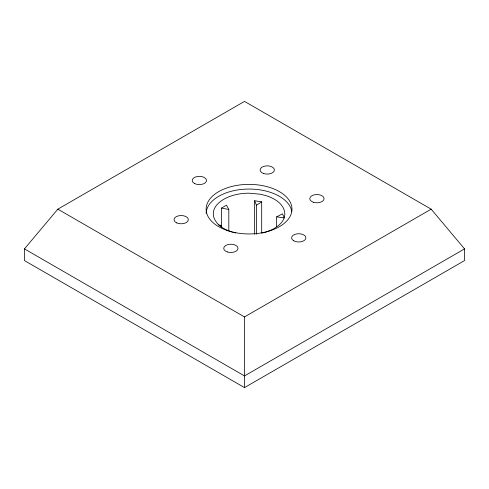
<?xml version="1.0" encoding="UTF-8"?>
<svg xmlns="http://www.w3.org/2000/svg" width="489" height="489" viewBox="0 0 489 489"><rect width="100%" height="100%" fill="white"/><g stroke="black" fill="none" stroke-linecap="round" stroke-linejoin="round"><path stroke-width="0.73" d="M24.45 248.883L57.836 209.164L244.5 101.394L431.164 209.164L464.55 248.883L464.55 260.564L244.5 387.606L24.45 260.564L24.45 248.883L244.5 375.925L464.55 248.883M221.431 227.189L221.431 208.106L226.486 205.184L228.815 209.451L228.815 230.826M256.444 234.213L256.444 205.203L261.694 201.871L261.694 233.174M57.836 209.164L244.5 316.927L431.164 209.164M220.178 226.077L221.462 225.405L221.462 226.933M276.646 216.865L282.416 213.834L284.384 217.905L276.646 216.865L276.646 226.792M218.644 225.026L221.462 225.405M254.647 234.323L254.647 200.741L261.694 201.871M221.431 208.106L228.815 209.451M232.813 232.232L235.887 232.972M254.647 200.741L256.444 205.203M244.5 316.927L244.5 387.606M262.367 233.002A35.77 20.654 0 0 0 265.295 232.232C271.083 230.441 276.75 227.715 280.924 223.21A35.77 20.654 0 0 0 284.824 213.834L284.384 210.6L283.07 207.452L280.924 204.457A35.77 20.654 0 0 0 265.295 195.435L260.105 194.194L249.054 193.179A35.77 20.654 0 0 0 232.813 195.435C227.024 197.226 221.352 199.952 217.183 204.457A35.77 20.654 0 0 0 213.283 213.834L213.724 217.067L215.032 220.215L217.183 223.21A35.77 20.654 0 0 0 232.104 232.018M206.138 213.32A42.922 24.78 0 0 1 247.342 189.072A42.922 24.78 0 0 1 291.762 211.352M313.357 202.238A7.152 4.132 0 0 0 324.091 198.662A7.152 4.132 0 0 0 313.357 195.08A7.152 4.132 0 0 0 313.357 202.238M263.663 173.546A7.152 4.132 0 0 0 274.396 169.97A7.152 4.132 0 0 0 263.663 166.394A7.152 4.132 0 0 0 263.663 173.546M194.475 183.491A7.152 4.132 0 0 0 206.327 181.407A7.152 4.132 0 0 0 197.275 176.517A7.152 4.132 0 0 0 194.475 183.491M176.749 222.911A7.152 4.132 0 0 0 188.253 220.252A7.152 4.132 0 0 0 178.509 215.826A7.152 4.132 0 0 0 176.749 222.911M227.287 251.927A7.152 4.132 0 0 0 238.021 248.351A7.152 4.132 0 0 0 227.287 244.775A7.152 4.132 0 0 0 227.287 251.927M293.687 240.771A7.152 4.132 0 0 0 305.656 238.919A7.152 4.132 0 0 0 296.896 233.864A7.152 4.132 0 0 0 293.687 240.771M226.829 230.362A42.922 24.78 0 0 0 291.97 209.671A42.922 24.78 0 0 0 228.363 187.446A42.922 24.78 0 0 0 226.829 230.362"/></g></svg>
